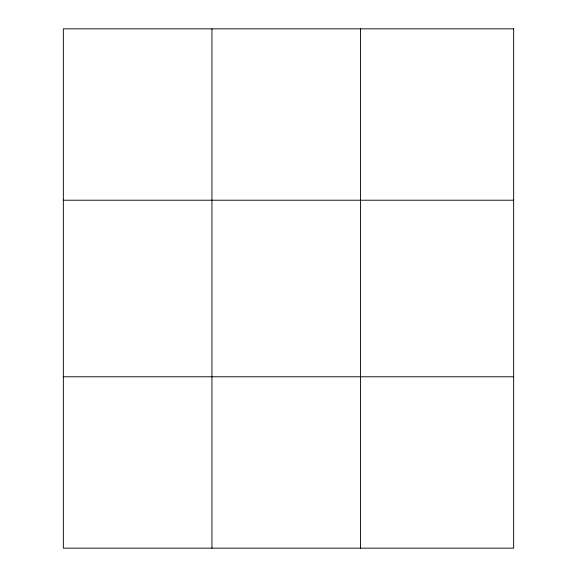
<?xml version="1.0" encoding="UTF-8"?>
<svg xmlns="http://www.w3.org/2000/svg" width="577" height="577" viewBox="0 0 577 577"><rect width="100%" height="100%" fill="white"/><g stroke="black" fill="none" stroke-linecap="round" stroke-linejoin="round"><path stroke-width="0.87" d="M211.947 548.15L211.947 28.85M360.553 548.15L360.553 28.85M63.347 200.219L513.653 200.219M63.347 376.781L513.653 376.781M513.653 28.85L63.347 28.85L63.347 548.15L513.653 548.15L513.653 28.85"/></g></svg>
